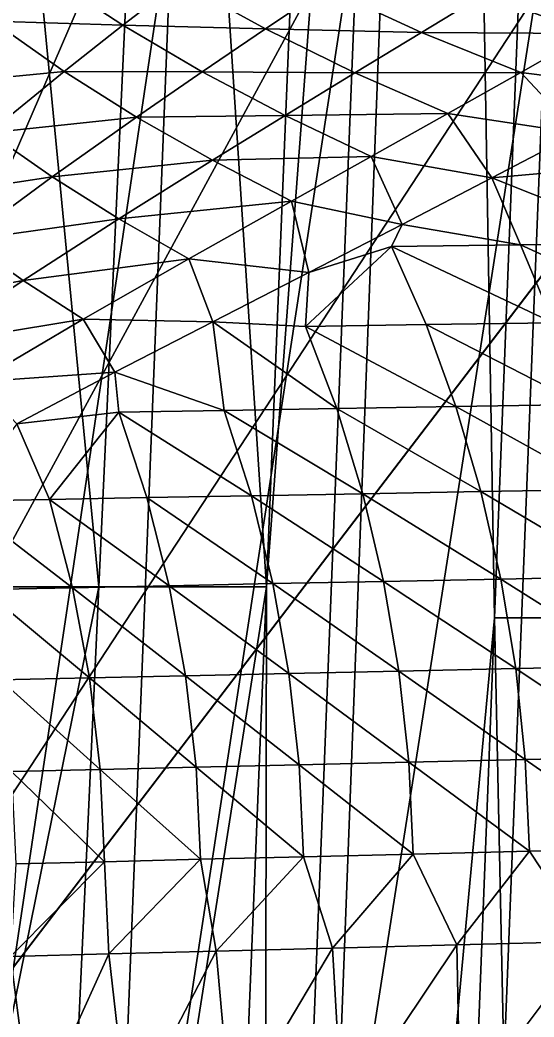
# Model space of a CAD drawing. Extents: x -53 to 3.8, y 0 to 88.2.
# Drawn here: x -44.886 to -43.984, y 12.47 to 14.223 of the extents above; entities that cross this region are included whole.
import ezdxf

# ---------------------------------------------------------------- set-up
doc = ezdxf.new("R2010")
doc.units = 0

msp = doc.modelspace()

# ---------------------------------------------------------------- linework, layer by layer
for points in [[(-44.4607, 8.78113, 17.4452), (-44.4536, 13.2264, 16.107), (-44.1279, 17.5623, 16.2868)], [(-44.4607, 8.78113, 17.4452), (-44.1279, 17.5623, 16.2868), (-44.0528, 13.1717, 17.5655)], [(-44.4536, 13.2264, 16.107), (-44.3458, 15.8717, 15.7736), (-44.1279, 17.5623, 16.2868)], [(-44.0528, 13.1717, 17.5655), (-44.1279, 17.5623, 16.2868), (-43.8821, 17.5623, 16.9737)], [(-43.8821, 17.5623, 16.9737), (-43.786, 13.1717, 18.2558), (-44.0528, 13.1717, 17.5655)], [(-45.0031, 15.8717, 12.6278), (-44.7475, 13.2264, 14.7369), (-45.1428, 13.2264, 12.8948)], [(-44.6262, 15.8717, 14.4318), (-44.7475, 13.2264, 14.7369), (-45.0031, 15.8717, 12.6278)], [(-44.7475, 13.2264, 14.7369), (-44.6262, 15.8717, 14.4318), (-44.4536, 13.2264, 16.107)], [(-44.6262, 15.8717, 14.4318), (-44.3458, 15.8717, 15.7736), (-44.4536, 13.2264, 16.107)], [(-44.8955, 15.051), (-44.5001, 14.904), (-46.3078, 10.7126)], [(-44.5001, 14.904), (-44.0915, 14.798), (-46.3078, 10.7126)], [(-46.3078, 10.7126), (-44.0915, 14.798), (-43.6745, 14.734)], [(-43.6745, 14.734), (-43.253, 14.7126), (-46.3078, 10.7126)], [(-46.3078, 10.7126), (-5.90286, 14.7126), (-2.82602, 10.7126)], [(-43.253, 14.7126), (-5.90286, 14.7126), (-46.3078, 10.7126)], [(-44.6182, 14.4258, 24.6811), (-45.0502, 11.5406, 24.682), (-44.7333, 11.5406, 25.1353)], [(-44.9348, 14.4258, 24.2327), (-45.0502, 11.5406, 24.682), (-44.6182, 14.4258, 24.6811)], [(-44.2918, 14.4258, 25.1225), (-44.7333, 11.5406, 25.1353), (-44.4065, 11.5406, 25.5814)], [(-44.6182, 14.4258, 24.6811), (-44.7333, 11.5406, 25.1353), (-44.2918, 14.4258, 25.1225)], [(-44.4065, 11.5406, 25.5814), (-43.9557, 14.4258, 25.5566), (-44.2918, 14.4258, 25.1225)], [(-44.0699, 11.5406, 26.0202), (-43.9557, 14.4258, 25.5566), (-44.4065, 11.5406, 25.5814)], [(-44.0699, 11.5406, 26.0202), (-43.6101, 14.4258, 25.9832), (-43.9557, 14.4258, 25.5566)], [(-43.7237, 11.5406, 26.4515), (-43.6101, 14.4258, 25.9832), (-44.0699, 11.5406, 26.0202)], [(-44.9345, 14.2201, 6.13497), (-44.8436, 14.3042, 5.89049), (-45.0533, 14.3123, 6.25354)], [(-44.9345, 14.2201, 6.13497), (-44.7056, 14.2136, 5.77726), (-44.8436, 14.3042, 5.89049)], [(-44.7056, 14.2136, 5.77726), (-44.606, 14.2903, 5.54822), (-44.8436, 14.3042, 5.89049)], [(-44.4551, 14.2069, 5.4462), (-44.606, 14.2903, 5.54822), (-44.7056, 14.2136, 5.77726)], [(-44.4551, 14.2069, 5.4462), (-44.3492, 14.2781, 5.23283), (-44.606, 14.2903, 5.54822)], [(-44.4551, 14.2069, 5.4462), (-44.181, 14.2005, 5.13909), (-44.3492, 14.2781, 5.23283)], [(-44.3492, 14.2781, 5.23283), (-44.181, 14.2005, 5.13909), (-44.0709, 14.2679, 4.94104)], [(-44.181, 14.2005, 5.13909), (-43.8865, 14.1986, 4.85672), (-44.0709, 14.2679, 4.94104)], [(-44.0709, 14.2679, 4.94104), (-43.8865, 14.1986, 4.85672), (-43.7747, 14.2639, 4.67292)], [(-45.0509, 14.1082, 6.45993), (-44.8088, 14.1322, 6.02046), (-44.9345, 14.2201, 6.13497)], [(-44.8088, 14.1322, 6.02046), (-44.7056, 14.2136, 5.77726), (-44.9345, 14.2201, 6.13497)], [(-44.8088, 14.1322, 6.02046), (-44.5662, 14.1315, 5.67289), (-44.7056, 14.2136, 5.77726)], [(-44.5662, 14.1315, 5.67289), (-44.4551, 14.2069, 5.4462), (-44.7056, 14.2136, 5.77726)], [(-44.298, 14.1294, 5.34924), (-44.4551, 14.2069, 5.4462), (-44.5662, 14.1315, 5.67289)], [(-44.4551, 14.2069, 5.4462), (-44.298, 14.1294, 5.34924), (-44.181, 14.2005, 5.13909)], [(-44.298, 14.1294, 5.34924), (-44.0069, 14.1299, 5.05098), (-44.181, 14.2005, 5.13909)], [(-44.181, 14.2005, 5.13909), (-44.0069, 14.1299, 5.05098), (-43.8865, 14.1986, 4.85672)], [(-44.0069, 14.1299, 5.05098), (-43.7654, 14.0998, 4.87898), (-43.8865, 14.1986, 4.85672)], [(-44.941, 14.0243, 6.3451), (-44.8088, 14.1322, 6.02046), (-45.0509, 14.1082, 6.45993)], [(-44.941, 14.0243, 6.3451), (-44.6815, 14.0519, 5.91441), (-44.8088, 14.1322, 6.02046)], [(-44.6815, 14.0519, 5.91441), (-44.5662, 14.1315, 5.67289), (-44.8088, 14.1322, 6.02046)], [(-44.6815, 14.0519, 5.91441), (-44.4207, 14.0544, 5.57317), (-44.5662, 14.1315, 5.67289)], [(-44.4207, 14.0544, 5.57317), (-44.298, 14.1294, 5.34924), (-44.5662, 14.1315, 5.67289)], [(-44.1349, 14.0579, 5.25756), (-44.298, 14.1294, 5.34924), (-44.4207, 14.0544, 5.57317)], [(-44.298, 14.1294, 5.34924), (-44.1349, 14.0579, 5.25756), (-44.0069, 14.1299, 5.05098)], [(-44.1349, 14.0579, 5.25756), (-43.9072, 14.0238, 5.08515), (-44.0069, 14.1299, 5.05098)], [(-44.0069, 14.1299, 5.05098), (-43.9072, 14.0238, 5.08515), (-43.7654, 14.0998, 4.87898)], [(-44.8295, 13.9469, 6.23815), (-44.6815, 14.0519, 5.91441), (-44.941, 14.0243, 6.3451)], [(-44.8295, 13.9469, 6.23815), (-44.5483, 13.9759, 5.81256), (-44.6815, 14.0519, 5.91441)], [(-44.5483, 13.9759, 5.81256), (-44.4207, 14.0544, 5.57317), (-44.6815, 14.0519, 5.91441)], [(-44.5483, 13.9759, 5.81256), (-44.2694, 13.9827, 5.47833), (-44.4207, 14.0544, 5.57317)], [(-44.2694, 13.9827, 5.47833), (-44.1349, 14.0579, 5.25756), (-44.4207, 14.0544, 5.57317)], [(-44.0576, 13.9449, 5.30631), (-44.1349, 14.0579, 5.25756), (-44.2694, 13.9827, 5.47833)], [(-44.1349, 14.0579, 5.25756), (-44.0576, 13.9449, 5.30631), (-43.9072, 14.0238, 5.08515)], [(-45.0759, 13.9091, 6.69646), (-44.8295, 13.9469, 6.23815), (-44.941, 14.0243, 6.3451)], [(-43.9072, 14.0238, 5.08515), (-44.0576, 13.9449, 5.30631), (-43.8338, 13.965, 5.09047)], [(-44.4095, 13.9043, 5.71513), (-44.2694, 13.9827, 5.47833), (-44.5483, 13.9759, 5.81256)], [(-44.4095, 13.9043, 5.71513), (-44.2152, 13.8632, 5.54478), (-44.2694, 13.9827, 5.47833)], [(-44.2152, 13.8632, 5.54478), (-44.0576, 13.9449, 5.30631), (-44.2694, 13.9827, 5.47833)], [(-44.7124, 13.873, 6.13478), (-44.5483, 13.9759, 5.81256), (-44.8295, 13.9469, 6.23815)], [(-44.7124, 13.873, 6.13478), (-44.4095, 13.9043, 5.71513), (-44.5483, 13.9759, 5.81256)], [(-43.8338, 13.965, 5.09047), (-44.0576, 13.9449, 5.30631), (-43.7699, 13.8305, 5.16607)], [(-44.9808, 13.8356, 6.59019), (-44.8295, 13.9469, 6.23815), (-45.0759, 13.9091, 6.69646)], [(-44.9808, 13.8356, 6.59019), (-44.7124, 13.873, 6.13478), (-44.8295, 13.9469, 6.23815)], [(-44.0074, 13.8275, 5.37983), (-44.0576, 13.9449, 5.30631), (-44.2152, 13.8632, 5.54478)], [(-43.7699, 13.8305, 5.16607), (-44.0576, 13.9449, 5.30631), (-44.0074, 13.8275, 5.37983)], [(-44.59, 13.8027, 6.03519), (-44.4095, 13.9043, 5.71513), (-44.7124, 13.873, 6.13478)], [(-44.59, 13.8027, 6.03519), (-44.379, 13.7789, 5.80292), (-44.4095, 13.9043, 5.71513)], [(-44.379, 13.7789, 5.80292), (-44.2152, 13.8632, 5.54478), (-44.4095, 13.9043, 5.71513)], [(-44.8806, 13.7648, 6.48684), (-44.7124, 13.873, 6.13478), (-44.9808, 13.8356, 6.59019)], [(-44.8806, 13.7648, 6.48684), (-44.59, 13.8027, 6.03519), (-44.7124, 13.873, 6.13478)], [(-44.2338, 13.8247, 5.60526), (-44.2152, 13.8632, 5.54478), (-44.379, 13.7789, 5.80292)], [(-44.0074, 13.8275, 5.37983), (-44.2152, 13.8632, 5.54478), (-44.2338, 13.8247, 5.60526)], [(-45.132, 13.7182, 6.97404), (-44.8806, 13.7648, 6.48684), (-44.9808, 13.8356, 6.59019)], [(-44.2338, 13.8247, 5.60526), (-44.379, 13.7789, 5.80292), (-44.3849, 13.6841, 5.89711)], [(-44.1732, 13.6871, 5.66381), (-44.2338, 13.8247, 5.60526), (-44.3849, 13.6841, 5.89711)], [(-43.9498, 13.6903, 5.44143), (-44.0074, 13.8275, 5.37983), (-44.2338, 13.8247, 5.60526)], [(-43.9498, 13.6903, 5.44143), (-44.2338, 13.8247, 5.60526), (-44.1732, 13.6871, 5.66381)], [(-43.7153, 13.6936, 5.23055), (-43.7699, 13.8305, 5.16607), (-44.0074, 13.8275, 5.37983)], [(-43.7153, 13.6936, 5.23055), (-44.0074, 13.8275, 5.37983), (-43.9498, 13.6903, 5.44143)], [(-44.7755, 13.6967, 6.38658), (-44.59, 13.8027, 6.03519), (-44.8806, 13.7648, 6.48684)], [(-44.7755, 13.6967, 6.38658), (-44.5476, 13.6922, 6.08308), (-44.59, 13.8027, 6.03519)], [(-44.5476, 13.6922, 6.08308), (-44.379, 13.7789, 5.80292), (-44.59, 13.8027, 6.03519)], [(-44.3849, 13.6841, 5.89711), (-44.379, 13.7789, 5.80292), (-44.5476, 13.6922, 6.08308)], [(-45.0493, 13.6515, 6.87274), (-44.8806, 13.7648, 6.48684), (-45.132, 13.7182, 6.97404)], [(-45.0493, 13.6515, 6.87274), (-44.7755, 13.6967, 6.38658), (-44.8806, 13.7648, 6.48684)], [(-44.9622, 13.5868, 6.77385), (-44.7755, 13.6967, 6.38658), (-45.0493, 13.6515, 6.87274)], [(-44.9622, 13.5868, 6.77385), (-44.7198, 13.6034, 6.3877), (-44.7755, 13.6967, 6.38658)], [(-44.7198, 13.6034, 6.3877), (-44.5476, 13.6922, 6.08308), (-44.7755, 13.6967, 6.38658)], [(-44.5476, 13.6922, 6.08308), (-44.7198, 13.6034, 6.3877), (-44.5275, 13.5365, 6.18565)], [(-44.3301, 13.5397, 5.945), (-44.5476, 13.6922, 6.08308), (-44.5275, 13.5365, 6.18565)], [(-44.3849, 13.6841, 5.89711), (-44.5476, 13.6922, 6.08308), (-44.3301, 13.5397, 5.945)], [(-44.1732, 13.6871, 5.66381), (-44.3849, 13.6841, 5.89711), (-44.1207, 13.5431, 5.7145)], [(-44.1207, 13.5431, 5.7145), (-44.3849, 13.6841, 5.89711), (-44.3301, 13.5397, 5.945)], [(-43.9498, 13.6903, 5.44143), (-44.1732, 13.6871, 5.66381), (-43.8998, 13.5467, 5.4948)], [(-43.8998, 13.5467, 5.4948), (-44.1732, 13.6871, 5.66381), (-44.1207, 13.5431, 5.7145)], [(-44.8919, 13.5129, 6.72018), (-44.7198, 13.6034, 6.3877), (-44.9622, 13.5868, 6.77385)], [(-44.7198, 13.6034, 6.3877), (-44.8919, 13.5129, 6.72018), (-44.7127, 13.5335, 6.43578)], [(-44.5275, 13.5365, 6.18565), (-44.7198, 13.6034, 6.3877), (-44.7127, 13.5335, 6.43578)], [(-43.8998, 13.5467, 5.4948), (-44.1207, 13.5431, 5.7145), (-43.8579, 13.3977, 5.53954)], [(-44.7127, 13.5335, 6.43578), (-44.8919, 13.5129, 6.72018), (-44.8342, 13.38, 6.72714)], [(-44.8342, 13.38, 6.72714), (-44.6633, 13.3831, 6.47081), (-44.7127, 13.5335, 6.43578)], [(-44.7127, 13.5335, 6.43578), (-44.4799, 13.3865, 6.22323), (-44.5275, 13.5365, 6.18565)], [(-44.6633, 13.3831, 6.47081), (-44.4799, 13.3865, 6.22323), (-44.7127, 13.5335, 6.43578)], [(-44.3301, 13.5397, 5.945), (-44.5275, 13.5365, 6.18565), (-44.2842, 13.39, 5.98506)], [(-44.2842, 13.39, 5.98506), (-44.5275, 13.5365, 6.18565), (-44.4799, 13.3865, 6.22323)], [(-44.1207, 13.5431, 5.7145), (-44.3301, 13.5397, 5.945), (-44.0768, 13.3938, 5.75694)], [(-44.0768, 13.3938, 5.75694), (-44.3301, 13.5397, 5.945), (-44.2842, 13.39, 5.98506)], [(-43.8579, 13.3977, 5.53954), (-44.1207, 13.5431, 5.7145), (-44.0768, 13.3938, 5.75694)], [(-44.8919, 13.5129, 6.72018), (-44.992, 13.3772, 6.99156), (-44.8342, 13.38, 6.72714)], [(-44.4799, 13.3865, 6.22323), (-44.6633, 13.3831, 6.47081), (-44.442, 13.232, 6.25311)], [(-44.2842, 13.39, 5.98506), (-44.4799, 13.3865, 6.22323), (-44.2477, 13.2358, 6.01695)], [(-44.2477, 13.2358, 6.01695), (-44.4799, 13.3865, 6.22323), (-44.442, 13.232, 6.25311)], [(-44.0768, 13.3938, 5.75694), (-44.2842, 13.39, 5.98506), (-44.0417, 13.2399, 5.7908)], [(-44.0417, 13.2399, 5.7908), (-44.2842, 13.39, 5.98506), (-44.2477, 13.2358, 6.01695)], [(-43.8579, 13.3977, 5.53954), (-44.0768, 13.3938, 5.75694), (-43.8245, 13.2443, 5.5753)], [(-43.8245, 13.2443, 5.5753), (-44.0768, 13.3938, 5.75694), (-44.0417, 13.2399, 5.7908)], [(-44.8342, 13.38, 6.72714), (-44.992, 13.3772, 6.99156), (-44.7938, 13.2249, 6.75284)], [(-44.992, 13.3772, 6.99156), (-44.9506, 13.2218, 7.0151), (-44.7938, 13.2249, 6.75284)], [(-44.6241, 13.2283, 6.49862), (-44.6633, 13.3831, 6.47081), (-44.8342, 13.38, 6.72714)], [(-44.8342, 13.38, 6.72714), (-44.7938, 13.2249, 6.75284), (-44.6241, 13.2283, 6.49862)], [(-44.442, 13.232, 6.25311), (-44.6633, 13.3831, 6.47081), (-44.6241, 13.2283, 6.49862)], [(-44.7938, 13.2249, 6.75284), (-44.5953, 13.0701, 6.51908), (-44.6241, 13.2283, 6.49862)], [(-44.6241, 13.2283, 6.49862), (-44.414, 13.074, 6.27515), (-44.442, 13.232, 6.25311)], [(-44.5953, 13.0701, 6.51908), (-44.414, 13.074, 6.27515), (-44.6241, 13.2283, 6.49862)], [(-44.442, 13.232, 6.25311), (-44.2207, 13.0782, 6.04055), (-44.2477, 13.2358, 6.01695)], [(-44.414, 13.074, 6.27515), (-44.2207, 13.0782, 6.04055), (-44.442, 13.232, 6.25311)], [(-44.2477, 13.2358, 6.01695), (-44.0157, 13.0827, 5.81592), (-44.0417, 13.2399, 5.7908)], [(-44.2207, 13.0782, 6.04055), (-44.0157, 13.0827, 5.81592), (-44.2477, 13.2358, 6.01695)], [(-44.0417, 13.2399, 5.7908), (-43.7995, 13.0873, 5.60192), (-43.8245, 13.2443, 5.5753)], [(-44.0157, 13.0827, 5.81592), (-43.7995, 13.0873, 5.60192), (-44.0417, 13.2399, 5.7908)], [(-44.7475, 13.2264, 14.7369), (-45.2821, 10.5895, 13.1608), (-45.1428, 13.2264, 12.8948)], [(-44.8687, 10.5856, 15.0414), (-45.2821, 10.5895, 13.1608), (-44.7475, 13.2264, 14.7369)], [(-44.7938, 13.2249, 6.75284), (-44.9506, 13.2218, 7.0151), (-44.7642, 13.0664, 6.77169)], [(-44.9506, 13.2218, 7.0151), (-44.9202, 13.063, 7.03232), (-44.7642, 13.0664, 6.77169)], [(-44.4536, 13.2264, 16.107), (-44.5612, 10.5827, 16.4402), (-44.8687, 10.5856, 15.0414)], [(-44.4536, 13.2264, 16.107), (-44.8687, 10.5856, 15.0414), (-44.7475, 13.2264, 14.7369)], [(-44.7642, 13.0664, 6.77169), (-44.5953, 13.0701, 6.51908), (-44.7938, 13.2249, 6.75284)], [(-44.5612, 10.5827, 16.4402), (-44.4536, 13.2264, 16.107), (-44.4607, 8.78113, 17.4452)], [(-44.2234, 8.78113, 18.1573), (-44.4607, 8.78113, 17.4452), (-44.0528, 13.1717, 17.5655)], [(-44.0528, 13.1717, 17.5655), (-43.9602, 8.78113, 18.8603), (-44.2234, 8.78113, 18.1573)], [(-43.786, 13.1717, 18.2558), (-43.9602, 8.78113, 18.8603), (-44.0528, 13.1717, 17.5655)], [(-44.5953, 13.0701, 6.51908), (-44.3961, 12.9137, 6.28926), (-44.414, 13.074, 6.27515)], [(-44.414, 13.074, 6.27515), (-44.2033, 12.9182, 6.05575), (-44.2207, 13.0782, 6.04055)], [(-44.3961, 12.9137, 6.28926), (-44.2033, 12.9182, 6.05575), (-44.414, 13.074, 6.27515)], [(-44.2207, 13.0782, 6.04055), (-43.9989, 12.923, 5.83221), (-44.0157, 13.0827, 5.81592)], [(-44.2033, 12.9182, 6.05575), (-43.9989, 12.923, 5.83221), (-44.2207, 13.0782, 6.04055)], [(-44.0157, 13.0827, 5.81592), (-43.7833, 12.928, 5.61929), (-43.7995, 13.0873, 5.60192)], [(-43.9989, 12.923, 5.83221), (-43.7833, 12.928, 5.61929), (-44.0157, 13.0827, 5.81592)], [(-44.7642, 13.0664, 6.77169), (-44.9202, 13.063, 7.03232), (-44.7454, 12.9056, 6.78362)], [(-44.9202, 13.063, 7.03232), (-44.9012, 12.902, 7.04317), (-44.7454, 12.9056, 6.78362)], [(-44.7642, 13.0664, 6.77169), (-44.5769, 12.9095, 6.5321), (-44.5953, 13.0701, 6.51908)], [(-44.7454, 12.9056, 6.78362), (-44.5769, 12.9095, 6.5321), (-44.7642, 13.0664, 6.77169)], [(-44.5769, 12.9095, 6.5321), (-44.3961, 12.9137, 6.28926), (-44.5953, 13.0701, 6.51908)], [(-44.5769, 12.9095, 6.5321), (-44.3884, 12.7521, 6.29535), (-44.3961, 12.9137, 6.28926)], [(-44.3961, 12.9137, 6.28926), (-44.1956, 12.7569, 6.06245), (-44.2033, 12.9182, 6.05575)], [(-44.3961, 12.9137, 6.28926), (-44.3884, 12.7521, 6.29535), (-44.1956, 12.7569, 6.06245)], [(-44.2033, 12.9182, 6.05575), (-43.9913, 12.7619, 5.83954), (-43.9989, 12.923, 5.83221)], [(-44.2033, 12.9182, 6.05575), (-44.1956, 12.7569, 6.06245), (-43.9913, 12.7619, 5.83954)], [(-43.9989, 12.923, 5.83221), (-43.7758, 12.7672, 5.62728), (-43.7833, 12.928, 5.61929)], [(-43.9989, 12.923, 5.83221), (-43.9913, 12.7619, 5.83954), (-43.7758, 12.7672, 5.62728)], [(-44.7454, 12.9056, 6.78362), (-44.9012, 12.902, 7.04317), (-44.7377, 12.7435, 6.78855)], [(-44.9012, 12.902, 7.04317), (-44.8934, 12.7396, 7.04756), (-44.7377, 12.7435, 6.78855)], [(-44.7454, 12.9056, 6.78362), (-44.5692, 12.7477, 6.5376), (-44.5769, 12.9095, 6.5321)], [(-44.7454, 12.9056, 6.78362), (-44.7377, 12.7435, 6.78855), (-44.5692, 12.7477, 6.5376)], [(-44.5769, 12.9095, 6.5321), (-44.5692, 12.7477, 6.5376), (-44.3884, 12.7521, 6.29535)], [(-44.3884, 12.7521, 6.29535), (-44.3376, 12.5916, 6.22603), (-44.1956, 12.7569, 6.06245)], [(-44.1956, 12.7569, 6.06245), (-44.3376, 12.5916, 6.22603), (-44.119, 12.5973, 5.97224)], [(-44.1956, 12.7569, 6.06245), (-44.119, 12.5973, 5.97224), (-43.9913, 12.7619, 5.83954)], [(-43.9913, 12.7619, 5.83954), (-44.119, 12.5973, 5.97224), (-43.8866, 12.6033, 5.73101)], [(-43.9913, 12.7619, 5.83954), (-43.8866, 12.6033, 5.73101), (-43.7758, 12.7672, 5.62728)], [(-44.7377, 12.7435, 6.78855), (-44.8934, 12.7396, 7.04756), (-44.903, 12.577, 7.05521)], [(-44.7377, 12.7435, 6.78855), (-44.903, 12.577, 7.05521), (-44.7302, 12.5815, 6.7684)], [(-44.7377, 12.7435, 6.78855), (-44.7302, 12.5815, 6.7684), (-44.5692, 12.7477, 6.5376)], [(-44.5692, 12.7477, 6.5376), (-44.7302, 12.5815, 6.7684), (-44.5416, 12.5864, 6.4917)], [(-44.5692, 12.7477, 6.5376), (-44.5416, 12.5864, 6.4917), (-44.3884, 12.7521, 6.29535)], [(-44.3884, 12.7521, 6.29535), (-44.5416, 12.5864, 6.4917), (-44.3376, 12.5916, 6.22603)], [(-44.119, 12.5973, 5.97224), (-44.3376, 12.5916, 6.22603), (-44.3204, 12.2962, 6.14164)], [(-44.1132, 12.3009, 5.90722), (-44.119, 12.5973, 5.97224), (-44.3204, 12.2962, 6.14164)], [(-43.8866, 12.6033, 5.73101), (-44.119, 12.5973, 5.97224), (-44.1132, 12.3009, 5.90722)], [(-43.8941, 12.3058, 5.68387), (-43.8866, 12.6033, 5.73101), (-44.1132, 12.3009, 5.90722)], [(-44.7302, 12.5815, 6.7684), (-44.903, 12.577, 7.05521), (-44.8646, 12.2839, 6.90534)], [(-44.6966, 12.2877, 6.64139), (-44.7302, 12.5815, 6.7684), (-44.8646, 12.2839, 6.90534)], [(-44.5416, 12.5864, 6.4917), (-44.7302, 12.5815, 6.7684), (-44.6966, 12.2877, 6.64139)], [(-44.5151, 12.2918, 6.38657), (-44.5416, 12.5864, 6.4917), (-44.6966, 12.2877, 6.64139)], [(-44.3376, 12.5916, 6.22603), (-44.5416, 12.5864, 6.4917), (-44.5151, 12.2918, 6.38657)], [(-44.3376, 12.5916, 6.22603), (-44.5151, 12.2918, 6.38657), (-44.3204, 12.2962, 6.14164)], [(-44.903, 12.577, 7.05521), (-45.0187, 12.2804, 7.17766), (-44.8646, 12.2839, 6.90534)]]:
    msp.add_3dface(points)

doc.saveas('drawing.dxf')
